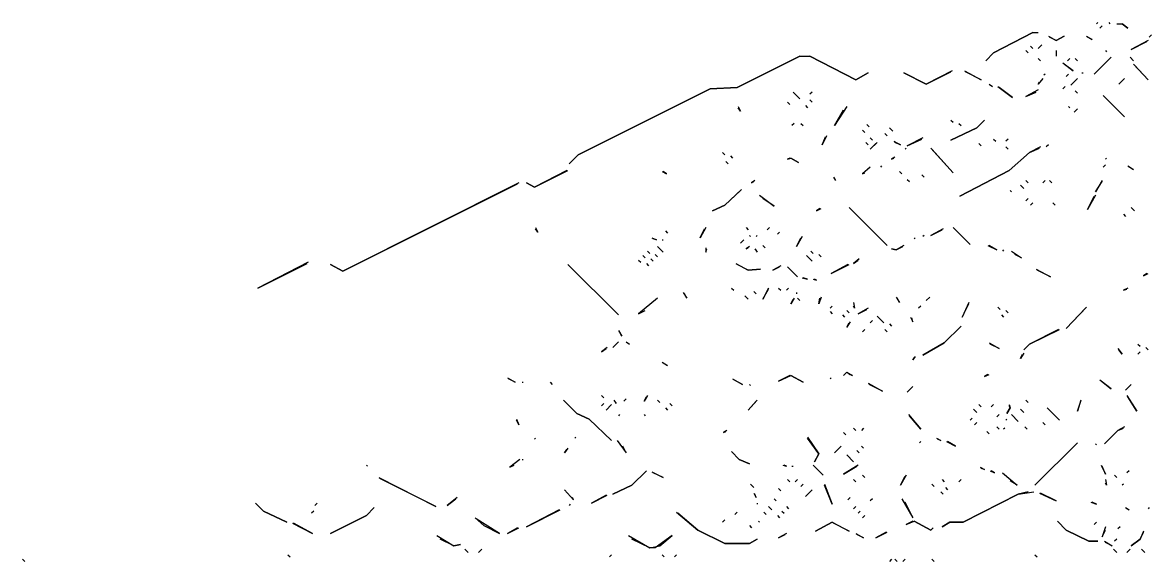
# Model space of a CAD drawing. Extents: x 1 to 2775, y -31 to 2075.
# Drawn here: x 1403 to 1571, y 1994.7 to 2074.8 of the extents above; entities that cross this region are included whole.
import ezdxf

# ---------------------------------------------------------------- set-up
doc = ezdxf.new("R2010")
doc.units = 0
doc.layers.add('LINEWORK', color=4, linetype='CONTINUOUS')

msp = doc.modelspace()

# ---------------------------------------------------------------- linework, layer by layer
at = {"layer": 'LINEWORK'}
for points in [[(1563, 2074.8333), (1562.8333, 2074.6667)], [(1564.6667, 2074.8333), (1564.8333, 2074.6667)], [(1553.3333, 2073.3333), (1547.5, 2070.3333), (1546.3333, 2069.1667), (1547.5, 2070.3333), (1553.3333, 2073.3333), (1554.1667, 2073.3333)], [(1563.6667, 2074.3333), (1563.3333, 2074)], [(1565.8333, 2074.6667), (1566.6667, 2074.6667), (1567.5, 2074), (1566.6667, 2074.6667)], [(1554.6667, 2071.5), (1554.1667, 2071)], [(1555.6667, 2072.8333), (1556.8333, 2072.1667), (1558, 2072.8333), (1556.8333, 2072.1667), (1555.8333, 2072.6667)], [(1561.3333, 2072.8333), (1562.1667, 2072.3333), (1561.5, 2072.6667)], [(1570.5, 2072.1667), (1568, 2070.8333), (1570.3333, 2072)], [(1571, 2073), (1570.6667, 2072.6667)], [(1518.6667, 2069.8333), (1509.3333, 2065.1667), (1505.3333, 2065), (1485.6667, 2055.1667), (1484.3333, 2053.8333), (1485.6667, 2055.1667), (1505.3333, 2065), (1509.3333, 2065.1667), (1518.6667, 2069.8333), (1520.1667, 2069.8333), (1527, 2066.3333), (1528.8333, 2067.3333), (1527, 2066.3333), (1520.1667, 2069.8333)], [(1552.3333, 2070.6667), (1552.6667, 2070.3333)], [(1553, 2071.3333), (1553.3333, 2071)], [(1556.8333, 2070.6667), (1556.8333, 2069.8333)], [(1564.1667, 2070.6667), (1564.3333, 2070.5)], [(1554.1667, 2069.5), (1554.5, 2069.1667)], [(1557.8333, 2068.8333), (1559.3333, 2067.6667), (1558, 2068.6667)], [(1558.8333, 2069.5), (1558.5, 2069.1667)], [(1559.6667, 2069.5), (1560, 2069.1667)], [(1565, 2069.6667), (1562.5, 2067.1667)], [(1567.8333, 2069.6667), (1568.3333, 2069.1667)], [(1568.3333, 2068.6667), (1570.5, 2066.3333), (1568.5, 2068.5)], [(1541.3333, 2067.6667), (1537.5, 2065.6667), (1534.1667, 2067.3333), (1537.5, 2065.6667), (1541.1667, 2067.5)], [(1543.1667, 2067.6667), (1545.6667, 2066.3333), (1543.3333, 2067.5)], [(1554.8333, 2066.5), (1554.1667, 2065.6667), (1554.3333, 2066)], [(1555.1667, 2067.1667), (1555, 2067)], [(1558.6667, 2067.1667), (1558.3333, 2066.8333)], [(1560, 2066.5), (1559, 2065.5)], [(1560.6667, 2067.3333), (1560.8333, 2067.3333)], [(1567, 2066.5), (1566.1667, 2065.6667)], [(1546.8333, 2065.6667), (1547.3333, 2065.3333), (1547, 2065.5)], [(1548.1667, 2065.3333), (1550.3333, 2063.6667), (1548.3333, 2065.1667)], [(1554.1667, 2064.8333), (1552.3333, 2063.8333), (1553.8333, 2064.5)], [(1558.1667, 2065.3333), (1557.8333, 2065)], [(1517.6667, 2064.5), (1518.6667, 2063.5)], [(1520.5, 2064.5), (1520.1667, 2064.1667)], [(1520.1667, 2063.3333), (1520.5, 2063)], [(1559.6667, 2064.6667), (1560, 2064.3333)], [(1563.8333, 2064), (1567, 2060.8333)], [(1509.5, 2062.3333), (1509.8333, 2061.6667), (1509.5, 2062.1667)], [(1516.8333, 2063), (1517.1667, 2062.6667)], [(1519.5, 2062.5), (1519.8333, 2062.1667)], [(1525.6667, 2062.3333), (1523.8333, 2059.5), (1525.1667, 2061.8333)], [(1558.6667, 2062.3333), (1558.8333, 2062.1667)], [(1560, 2062), (1559.5, 2061.5)], [(1517.8333, 2059.8333), (1517.5, 2059.5)], [(1518.8333, 2059.8333), (1519.1667, 2059.5)], [(1546.1667, 2060.3333), (1545, 2059.1667), (1541.1667, 2057.3333), (1545, 2059.1667)], [(1541.1667, 2060.3333), (1541.5, 2060)], [(1542.3333, 2059.8333), (1542.6667, 2059.5)], [(1522.6667, 2058), (1522, 2056.6667), (1522.5, 2057.8333)], [(1528, 2058.8333), (1528.3333, 2058.5)], [(1528.6667, 2059.6667), (1529, 2059.3333)], [(1531.3333, 2058.3333), (1531.6667, 2058)], [(1532, 2059.1667), (1532.5, 2058.6667)], [(1528.5, 2057), (1528.8333, 2056.6667)], [(1529.1667, 2057.6667), (1529.5, 2057.3333)], [(1530.1667, 2057), (1529.1667, 2056), (1530, 2056.8333)], [(1532.6667, 2057.1667), (1533.6667, 2056.6667), (1532.8333, 2057)], [(1537, 2057.6667), (1534.6667, 2056.5), (1536.8333, 2057.5)], [(1554.5, 2056.3333), (1552.8333, 2055.5), (1549.8333, 2052.8333), (1542.5, 2049), (1549.8333, 2052.8333), (1552.8333, 2055.5), (1554.3333, 2056.1667)], [(1545.3333, 2056.8333), (1545.6667, 2056.5)], [(1547.5, 2057.5), (1547.8333, 2057.1667)], [(1549.6667, 2057.5), (1549.3333, 2057.1667)], [(1549.3333, 2056.3333), (1549.6667, 2056)], [(1555.6667, 2056.6667), (1555.3333, 2056.3333)], [(1507.1667, 2055.5), (1507.5, 2055.1667)], [(1508.3333, 2055), (1508.6667, 2054.6667)], [(1517.1667, 2054.6667), (1516.8333, 2054.5), (1517.3333, 2054.6667), (1518.5, 2054), (1517.3333, 2054.6667)], [(1532.8333, 2054.8333), (1532.3333, 2054.5), (1532.6667, 2054.6667)], [(1534.5, 2056.1667), (1534.3333, 2056)], [(1538.1667, 2056.1667), (1541.5, 2052.5), (1538.3333, 2056)], [(1564.3333, 2054.6667), (1564.1667, 2054.5)], [(1507.6667, 2054.1667), (1508, 2053.8333)], [(1529.1667, 2053.3333), (1528, 2052.3333), (1528.3333, 2052.5)], [(1530.8333, 2053.5), (1530.6667, 2053.3333)], [(1564.1667, 2053.6667), (1563.8333, 2053.3333)], [(1567.5, 2053.5), (1568.3333, 2053), (1567.6667, 2053.3333)], [(1484, 2052.8333), (1479.1667, 2050.3333), (1478, 2051), (1479.1667, 2050.3333), (1484.1667, 2052.8333)], [(1498.1667, 2052.6667), (1498.8333, 2052.3333), (1498.3333, 2052.6667)], [(1512, 2051.3333), (1511.5, 2051), (1511.8333, 2051.1667)], [(1523.6667, 2051.8333), (1524, 2051.3333), (1523.8333, 2051.6667)], [(1533.5, 2052.6667), (1533.8333, 2052.3333)], [(1534.6667, 2051.5), (1535, 2051.1667)], [(1536.8333, 2052.1667), (1537.1667, 2051.8333)], [(1552.3333, 2051.3333), (1552.6667, 2051)], [(1555.1667, 2051.3333), (1554.8333, 2051)], [(1555.8333, 2051.3333), (1556.1667, 2051)], [(1563.6667, 2051.3333), (1562.6667, 2049.6667), (1563.6667, 2051.1667)], [(1476.8333, 2051), (1450.6667, 2037.8333), (1448.8333, 2038.8333), (1450.6667, 2037.8333), (1476.6667, 2050.8333)], [(1510, 2050), (1507.5, 2047.6667), (1505.6667, 2046.8333), (1507.5, 2047.6667), (1509.8333, 2049.8333)], [(1550, 2049.8333), (1550.1667, 2049.6667)], [(1551.5, 2050.6667), (1552, 2050.1667)], [(1512.6667, 2049.1667), (1514.8333, 2047.5), (1513.1667, 2048.6667)], [(1552.6667, 2048.6667), (1552.3333, 2048.3333)], [(1553.3333, 2048), (1553, 2047.6667)], [(1556.3333, 2048), (1556.6667, 2047.6667)], [(1562.6667, 2049.1667), (1561.5, 2047), (1562.5, 2049)], [(1521.6667, 2047.1667), (1521.1667, 2046.8333), (1521.8333, 2047.1667)], [(1526, 2047.3333), (1531.6667, 2041.6667)], [(1566.8333, 2046.3333), (1567.1667, 2046)], [(1568, 2047.3333), (1568.5, 2046.8333)], [(1479.3333, 2044.3333), (1479.6667, 2043.6667), (1479.3333, 2044.1667)], [(1498.6667, 2043.8333), (1499, 2043.5)], [(1504.6667, 2044.3333), (1503.8333, 2042.8333), (1504.5, 2044.1667)], [(1510.6667, 2044.3333), (1511, 2044)], [(1511.1667, 2043.1667), (1511.3333, 2043)], [(1512.3333, 2043.1667), (1512.1667, 2043)], [(1514.1667, 2044.3333), (1513.8333, 2044)], [(1515.6667, 2043.6667), (1515.3333, 2043.3333)], [(1519, 2043), (1518.1667, 2041.5), (1518.8333, 2042.8333)], [(1537.1667, 2043.1667), (1537, 2043)], [(1540, 2044.1667), (1538.1667, 2043.1667), (1539.8333, 2044)], [(1541.5, 2044.3333), (1544, 2041.8333)], [(1496.6667, 2042.8333), (1497.3333, 2042.5), (1496.8333, 2042.6667)], [(1497.5, 2041.5), (1498.3333, 2040.6667)], [(1498.1667, 2042.5), (1498.3333, 2042.5)], [(1504.6667, 2041.3333), (1504.6667, 2040.6667), (1504.8333, 2041.1667)], [(1510.3333, 2042.5), (1509.8333, 2042)], [(1511.1667, 2041.5), (1510.6667, 2041.1667), (1511, 2041.3333)], [(1513.1667, 2041.6667), (1513.5, 2041.3333)], [(1534.1667, 2041.6667), (1533, 2041), (1532.3333, 2041.1667), (1533, 2041), (1534, 2041.5)], [(1535.8333, 2042.8333), (1535.6667, 2042.6667)], [(1546.6667, 2041.6667), (1548, 2041), (1546.8333, 2041.6667)], [(1495.3333, 2040.1667), (1495.6667, 2039.8333)], [(1496, 2040.8333), (1496.3333, 2040.5)], [(1496.5, 2039.6667), (1496.8333, 2039.3333)], [(1497.1667, 2040.3333), (1497.5, 2040)], [(1512, 2041.1667), (1512.3333, 2040.6667), (1512.1667, 2041)], [(1519.6667, 2040.1667), (1520.5, 2039.3333)], [(1520.3333, 2040.8333), (1520.6667, 2040.5)], [(1521.5, 2040.3333), (1521.8333, 2040)], [(1527.5, 2039.6667), (1526.6667, 2039), (1527.3333, 2039.5)], [(1548.8333, 2041), (1549, 2040.8333)], [(1550.1667, 2040.8333), (1551.6667, 2039.8333), (1550.6667, 2040.3333)], [(1445.5, 2039.1667), (1438, 2035.3333), (1445.3333, 2039)], [(1484.1667, 2038.8333), (1491.6667, 2031.3333)], [(1494.6667, 2039.5), (1495, 2039.1667)], [(1495.8333, 2039), (1496.1667, 2038.6667)], [(1509.1667, 2039), (1511, 2038), (1512.8333, 2038.1667), (1511, 2038), (1509.3333, 2038.8333)], [(1515.8333, 2038.6667), (1514.6667, 2038), (1515.6667, 2038.5)], [(1516.8333, 2038.5), (1518.3333, 2037)], [(1525.8333, 2038.8333), (1523.3333, 2037.5), (1526, 2038.8333)], [(1553.8333, 2038.1667), (1556, 2037), (1554, 2038)], [(1519, 2036.8333), (1519.8333, 2036.6667), (1519.1667, 2036.8333)], [(1520.6667, 2036.6667), (1521.1667, 2036.5), (1520.8333, 2036.6667)], [(1570.3333, 2037.5), (1569.8333, 2037.1667), (1570.5, 2037.5)], [(1501.3333, 2034.6667), (1501.8333, 2033.8333), (1501.5, 2034.5)], [(1508.5, 2035.3333), (1508.8333, 2035)], [(1511.8333, 2034.8333), (1512.1667, 2034.5)], [(1514, 2035.3333), (1513.1667, 2033.6667), (1514, 2035.1667)], [(1515.5, 2035.3333), (1515.8333, 2035)], [(1517, 2035.3333), (1516.6667, 2035)], [(1518.1667, 2034.6667), (1518.1667, 2034.5)], [(1567.5, 2035.3333), (1566.8333, 2035), (1567.3333, 2035.1667)], [(1497.5, 2033.8333), (1494.6667, 2031.5), (1495.6667, 2032)], [(1510.5, 2034.1667), (1511, 2033.6667)], [(1517.8333, 2033.8333), (1517.3333, 2033), (1517.6667, 2033.6667)], [(1518.3333, 2033.8333), (1518.6667, 2033.5)], [(1521.8333, 2034), (1521.5, 2033), (1521.6667, 2033.8333)], [(1526.6667, 2033.1667), (1526.8333, 2032.3333), (1526.6667, 2032.6667)], [(1533, 2034), (1533.5, 2033.1667), (1533.1667, 2033.8333)], [(1538, 2034), (1537.5, 2033.5)], [(1543.8333, 2033.1667), (1542.8333, 2031), (1543.8333, 2033)], [(1523.5, 2032.6667), (1523.1667, 2032.3333)], [(1523.1667, 2031.8333), (1523.5, 2031.5)], [(1525, 2031.3333), (1525.3333, 2031)], [(1525.6667, 2032), (1526, 2031.6667)], [(1528.8333, 2032.3333), (1527.3333, 2031.5), (1528.6667, 2032.1667)], [(1530.1667, 2031.1667), (1531.1667, 2030.1667)], [(1536.6667, 2032.6667), (1536.3333, 2032.3333)], [(1548.1667, 2032.5), (1548.5, 2032.1667)], [(1548.6667, 2031.3333), (1549, 2031)], [(1549.3333, 2032), (1549.6667, 2031.6667)], [(1561.3333, 2032.5), (1558.3333, 2029.3333), (1561.1667, 2032.3333)], [(1526.1667, 2030.3333), (1525.6667, 2029.5), (1526, 2030.1667)], [(1529.5, 2030.5), (1529.1667, 2030.1667)], [(1532, 2030), (1532.3333, 2029.6667)], [(1535.1667, 2031), (1535.5, 2030.3333), (1535.3333, 2030.8333)], [(1542.6667, 2029.6667), (1540.1667, 2027.1667), (1537, 2025.3333), (1540.1667, 2027.1667)], [(1491.6667, 2029), (1492.1667, 2028.1667), (1491.8333, 2028.8333)], [(1528.3333, 2029.1667), (1528, 2028.8333)], [(1531.3333, 2029.1667), (1531.6667, 2028.8333)], [(1557.1667, 2029.1667), (1552.8333, 2027), (1552, 2026.1667), (1552.8333, 2027), (1557.3333, 2029.1667)], [(1490, 2026.5), (1489.1667, 2025.8333), (1489.8333, 2026.3333)], [(1491.6667, 2027.3333), (1490.8333, 2026.5)], [(1492.8333, 2027.3333), (1493.3333, 2027), (1493, 2027.1667)], [(1546.8333, 2027.1667), (1548.3333, 2026.3333), (1547, 2027)], [(1566, 2026.3333), (1566.6667, 2025.5), (1566.1667, 2026.1667)], [(1569, 2027), (1569.3333, 2026.6667)], [(1570.1667, 2026.5), (1570.5, 2026.1667)], [(1535.8333, 2025.1667), (1535.5, 2024.6667), (1535.6667, 2025)], [(1552, 2025.6667), (1551.5, 2024.8333), (1551.8333, 2025.5)], [(1569.3333, 2025.8333), (1569, 2025.5)], [(1498.1667, 2024.3333), (1499, 2023.8333), (1498.3333, 2024.1667)], [(1525.6667, 2022.8333), (1525.1667, 2022.3333), (1525.6667, 2022.8333), (1526.5, 2022.3333), (1526, 2022.5)], [(1475.1667, 2022), (1476.3333, 2021.3333), (1475.3333, 2021.8333)], [(1477.3333, 2021.3333), (1477.5, 2021.3333)], [(1481.5, 2021.3333), (1481.8333, 2021)], [(1508.6667, 2021.8333), (1510.1667, 2021), (1508.8333, 2021.6667)], [(1517.1667, 2022.3333), (1515.5, 2021.5), (1517.3333, 2022.3333), (1519.1667, 2021.3333), (1517.3333, 2022.3333)], [(1523.3333, 2022), (1523.1667, 2021.8333)], [(1528.8333, 2021.1667), (1531, 2020), (1529, 2021)], [(1546.6667, 2022.5), (1546.1667, 2022.1667), (1546.8333, 2022.5)], [(1563.3333, 2021.6667), (1565, 2020.3333), (1563.5, 2021.5)], [(1511.1667, 2021), (1511.3333, 2020.8333)], [(1535.5, 2020.6667), (1534.6667, 2019.8333)], [(1568, 2021), (1567.1667, 2020.1667)], [(1483.5, 2018.6667), (1485.5, 2016.6667), (1487.3333, 2015.8333), (1490.6667, 2012.6667), (1487.3333, 2015.8333), (1485.5, 2016.6667)], [(1489.1667, 2019.3333), (1489.5, 2019)], [(1489.5, 2018.1667), (1489.1667, 2017.8333)], [(1490.6667, 2018), (1489.8333, 2017.1667)], [(1491, 2018.6667), (1491.3333, 2018.1667), (1491.1667, 2018.5)], [(1492.8333, 2018.8333), (1492.5, 2018.5)], [(1496, 2019.3333), (1495.5, 2018.5), (1495.8333, 2019.1667)], [(1497.5, 2018.6667), (1497.8333, 2018.3333)], [(1499.3333, 2018.1667), (1499.6667, 2017.8333)], [(1512.3333, 2018.6667), (1511, 2017.1667), (1512.1667, 2018.5)], [(1545.3333, 2018), (1545.6667, 2017.6667)], [(1547.5, 2018), (1547.1667, 2017.6667)], [(1549.8333, 2018), (1550, 2017.5), (1549.5, 2016.6667), (1550, 2017.5), (1549.8333, 2017.8333)], [(1552.3333, 2018.6667), (1552.6667, 2018.3333)], [(1560.5, 2018.6667), (1560, 2017), (1560.5, 2018.5)], [(1567.3333, 2019.3333), (1568.8333, 2017), (1567.5, 2019.1667)], [(1491.8333, 2016.5), (1491.6667, 2016.3333)], [(1495.5, 2016.5), (1495.6667, 2016.3333)], [(1498.6667, 2017.5), (1499, 2017.1667)], [(1534.8333, 2016.5), (1536.6667, 2014.3333), (1535, 2016.3333)], [(1544.3333, 2016), (1544, 2015.6667)], [(1544.5, 2017.3333), (1545, 2016.8333)], [(1548.3333, 2016.5), (1548, 2016.1667)], [(1550.1667, 2016.5), (1551.1667, 2015.5)], [(1551.5, 2017.3333), (1552, 2016.8333)], [(1555.5, 2017.5), (1557.3333, 2015.6667)], [(1476.5, 2015.8333), (1476.8333, 2015), (1476.5, 2015.6667)], [(1526.6667, 2014.5), (1527, 2014.1667)], [(1528.1667, 2014.5), (1527.8333, 2014.1667)], [(1545, 2015.3333), (1544.6667, 2015)], [(1548, 2014.6667), (1548.3333, 2014.3333)], [(1549.1667, 2014.5), (1549, 2014.3333)], [(1549.5, 2015.8333), (1549.3333, 2015.6667)], [(1552.1667, 2014.6667), (1552.5, 2014.3333)], [(1554.8333, 2015.3333), (1555.1667, 2015)], [(1567, 2014.6667), (1566, 2014.1667), (1564, 2012.1667), (1566, 2014.1667), (1566.8333, 2014.5)], [(1479.3333, 2013), (1479.1667, 2012.8333)], [(1485.3333, 2013.1667), (1485.1667, 2013)], [(1491.5, 2012.6667), (1492.8333, 2010.8333), (1492.3333, 2011.8333)], [(1507.8333, 2014.1667), (1507.3333, 2013.8333), (1507.6667, 2014)], [(1519.8333, 2013.1667), (1521.5, 2010.6667), (1520.8333, 2009.5), (1521.5, 2010.6667), (1519.8333, 2013)], [(1525.1667, 2013.8333), (1525.5, 2013.5)], [(1539, 2013), (1539.6667, 2012.6667), (1539.1667, 2012.8333)], [(1546.5, 2014), (1546.8333, 2013.6667)], [(1484.1667, 2011.5), (1483.6667, 2010.8333), (1484, 2011.3333)], [(1508.5, 2011), (1509.6667, 2009.8333), (1511.1667, 2009.1667), (1509.6667, 2009.8333)], [(1524.8333, 2011.8333), (1523.8333, 2010.8333)], [(1527.1667, 2011.1667), (1527.5, 2010.8333)], [(1527.8333, 2011.8333), (1528.1667, 2011.5)], [(1536.6667, 2012.5), (1536.5, 2012.3333)], [(1540.5, 2012.5), (1541.8333, 2011.8333), (1540.6667, 2012.5)], [(1560, 2012.3333), (1553.6667, 2006)], [(1562.6667, 2012.1667), (1562.8333, 2012)], [(1477, 2009.8333), (1475.5, 2008.6667), (1476.1667, 2009)], [(1477.3333, 2009.8333), (1477.5, 2009.8333)], [(1525.6667, 2010.5), (1526.6667, 2009.5)], [(1454.1667, 2009), (1454.3333, 2008.8333)], [(1495.8333, 2008.1667), (1493.6667, 2006), (1490.8333, 2004.6667), (1493.6667, 2006)], [(1496.6667, 2008), (1498.3333, 2007.1667), (1496.8333, 2007.8333)], [(1516.1667, 2009), (1516.6667, 2008.8333), (1516.3333, 2009)], [(1517.5, 2008.8333), (1517.6667, 2008.8333)], [(1520.6667, 2009), (1522.1667, 2007.5)], [(1527.3333, 2009), (1525.1667, 2007.6667), (1527.1667, 2008.8333)], [(1545.5, 2008.6667), (1546.1667, 2008.3333), (1545.6667, 2008.5)], [(1547, 2008.1667), (1547.6667, 2007.8333), (1547.1667, 2008.1667)], [(1548.8333, 2007.8333), (1551, 2006), (1550, 2006.6667)], [(1563.5, 2009), (1564.1667, 2007.6667), (1563.6667, 2008.8333)], [(1567.6667, 2008.1667), (1567.3333, 2007.8333)], [(1456, 2007.1667), (1464.5, 2002.8333), (1456.1667, 2007)], [(1511.3333, 2006.1667), (1511.8333, 2005.6667)], [(1516.8333, 2006.8333), (1517.1667, 2006.5)], [(1518.3333, 2006.8333), (1518, 2006.5)], [(1519.1667, 2006.1667), (1518.8333, 2005.8333)], [(1522.3333, 2006.1667), (1523.5, 2003.1667), (1522.3333, 2006)], [(1526.6667, 2006.8333), (1527, 2006.5)], [(1528, 2007.5), (1528.3333, 2007.1667)], [(1534.5, 2007.5), (1533.6667, 2006), (1534.3333, 2007.3333)], [(1538.3333, 2006.1667), (1538.6667, 2005.8333)], [(1539.8333, 2006.8333), (1540.1667, 2006.5)], [(1542.6667, 2006.8333), (1542.3333, 2006.5)], [(1564.1667, 2006.8333), (1564.3333, 2006), (1564.1667, 2006.3333)], [(1565.5, 2007.5), (1565.8333, 2007.1667)], [(1566.8333, 2006.1667), (1566.6667, 2006)], [(1483.6667, 2005.3333), (1485, 2003.8333), (1484.8333, 2004.1667)], [(1489.8333, 2004.5), (1487.6667, 2003.3333), (1490, 2004.5)], [(1511.8333, 2004.8333), (1512.1667, 2004.1667), (1512, 2004.6667)], [(1515.5, 2005.5), (1515.8333, 2005.1667)], [(1520.5, 2005.3333), (1519.5, 2004.3333)], [(1539.6667, 2005), (1540, 2004.6667)], [(1552.6667, 2005), (1551.1667, 2004.6667), (1543, 2000.5), (1541, 2000.5), (1539.8333, 1999.8333), (1541, 2000.5), (1543, 2000.5), (1551.1667, 2004.6667), (1553.5, 2005)], [(1540.3333, 2005.6667), (1540.6667, 2005.3333)], [(1554.3333, 2004.8333), (1556.8333, 2003.6667), (1554.5, 2004.8333)], [(1437.6667, 2003.3333), (1438.8333, 2002.1667), (1442.3333, 2000.5), (1438.8333, 2002.1667)], [(1446.8333, 2003.3333), (1446.5, 2003)], [(1455.3333, 2002.6667), (1454.1667, 2001.5), (1448.8333, 1998.8333), (1454.1667, 2001.5)], [(1467.6667, 2004.1667), (1466.1667, 2003), (1467.5, 2004)], [(1484.5, 2003.1667), (1484.3333, 2003)], [(1512.3333, 2003.3333), (1512.3333, 2003.1667)], [(1514, 2002.8333), (1514.5, 2002.3333)], [(1514.8333, 2004), (1515.1667, 2003.6667)], [(1516.6667, 2002.8333), (1517, 2002.5)], [(1526.1667, 2004.1667), (1525.8333, 2003.8333)], [(1527, 2002.8333), (1526.6667, 2002.5)], [(1529.5, 2004), (1529.1667, 2003.6667)], [(1533.8333, 2004), (1535.5, 2001.1667), (1534.3333, 2003.5)], [(1562, 2003.5), (1562.8333, 2003.1667), (1562.1667, 2003.5)], [(1567.1667, 2002.6667), (1567.6667, 2002.3333), (1567.3333, 2002.5)], [(1570.6667, 2002.6667), (1570.5, 2002.5)], [(1446.3333, 2002.1667), (1446, 2001.8333)], [(1470.3333, 2001.1667), (1471.6667, 2000), (1474, 1998.8333), (1470.5, 2001)], [(1482.8333, 2002.3333), (1478, 1999.8333), (1483, 2002.3333)], [(1500.3333, 2002), (1503.5, 1999.3333), (1507.5, 1997.3333), (1511.1667, 1997.3333), (1512.3333, 1998), (1511.1667, 1997.3333), (1507.5, 1997.3333), (1503.5, 1999.3333), (1500.5, 2001.8333)], [(1509.3333, 2002), (1509, 2001.6667)], [(1513.3333, 2002), (1513.6667, 2001.6667)], [(1515.3333, 2001.5), (1515.6667, 2001.1667)], [(1516, 2002.1667), (1516.3333, 2001.8333)], [(1527.6667, 2002.1667), (1527.3333, 2001.8333)], [(1528.3333, 2001.5), (1528, 2001.1667)], [(1443.1667, 2000.3333), (1446.1667, 1998.8333), (1443.3333, 2000.3333)], [(1476.6667, 1999.6667), (1475.1667, 1998.8333), (1476.8333, 1999.6667)], [(1507.5, 2000.8333), (1507.1667, 2000.5)], [(1511.1667, 2000), (1511.5, 1999.6667)], [(1512.5, 2000.6667), (1512.6667, 2000.5)], [(1523.5, 2000.5), (1521, 1999.1667), (1523.5, 2000.5), (1526, 1999.1667), (1523.6667, 2000.3333)], [(1535.5, 2000.6667), (1534.5, 2000.1667), (1535.6667, 2000.6667), (1538.1667, 1999.3333), (1538.5, 1999.6667), (1538.1667, 1999.3333), (1535.6667, 2000.6667)], [(1557, 2000.6667), (1558.3333, 1999.3333), (1561.6667, 1997.6667), (1563, 1997.6667), (1561.6667, 1997.6667), (1558.3333, 1999.3333)], [(1562.8333, 2000.5), (1562.5, 2000.1667)], [(1564.1667, 1999.8333), (1563.6667, 1998.3333), (1564.1667, 1999.3333)], [(1566.3333, 1999.8333), (1566, 1999.5)], [(1464.6667, 1998.5), (1467.1667, 1997), (1468.1667, 1997.1667), (1467.1667, 1997), (1465.1667, 1998)], [(1493.1667, 1998.5), (1496.3333, 1996.6667), (1497.8333, 1997), (1499.6667, 1998.5), (1497.1667, 1996.6667), (1496.3333, 1996.6667), (1493.6667, 1998)], [(1516.6667, 1998.8333), (1515.5, 1998.1667), (1516.5, 1998.6667)], [(1527, 1998.8333), (1528.1667, 1998.1667), (1527.1667, 1998.6667)], [(1531.5, 1999), (1530, 1998.1667), (1531.6667, 1999)], [(1564, 1997.6667), (1565.1667, 1997), (1564.1667, 1997.5)], [(1565.8333, 1998), (1565.5, 1997.6667)], [(1569.8333, 1999.1667), (1569.3333, 1998), (1568, 1997), (1569.3333, 1998), (1569.8333, 1999)], [(1468.8333, 1996.5), (1469.3333, 1996)], [(1471.3333, 1996.5), (1470.8333, 1996)], [(1565.3333, 1996.5), (1565.8333, 1996)], [(1567.8333, 1996.5), (1567.3333, 1996)], [(1569.5, 1996.5), (1570, 1996)], [(1403, 1995), (1403.3333, 1994.6667)], [(1442.5, 1995.6667), (1442.8333, 1995.3333)], [(1490.6667, 1995.6667), (1490.3333, 1995.3333)], [(1498.1667, 1995.6667), (1498.5, 1995.3333)], [(1500.3333, 1995.6667), (1500, 1995.3333)], [(1532.3333, 1995), (1532, 1994.6667)], [(1532.8333, 1995), (1533.1667, 1994.6667)], [(1534.3333, 1995), (1534, 1994.6667)], [(1538.3333, 1995), (1538.6667, 1994.6667)], [(1553.6667, 1995.6667), (1554, 1995.3333)]]:
    msp.add_lwpolyline(points, dxfattribs=at)

doc.saveas('drawing.dxf')
